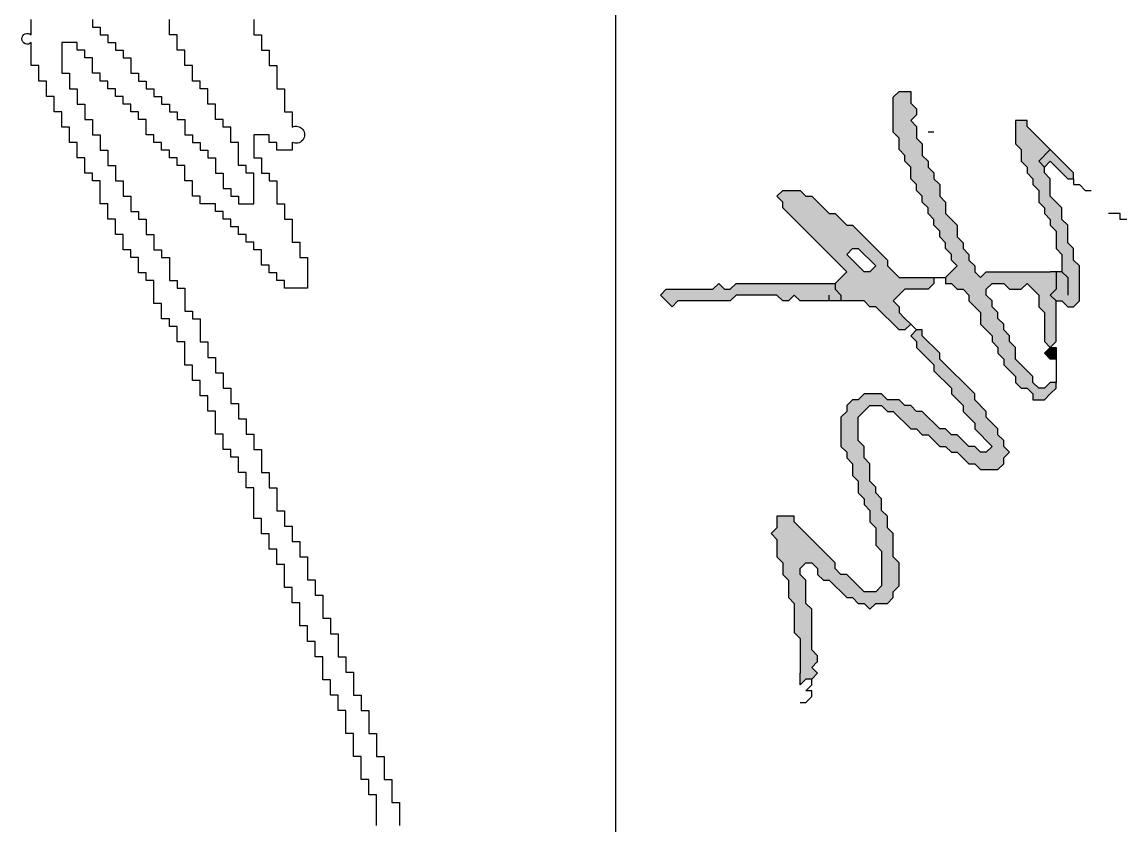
# Model space of a CAD drawing. Header units: millimetres. Extents: x 434053 to 1059003, y -2417481 to 936527.
# Drawn here: x 538398 to 538969, y -2154873 to -2154456 of the extents above; entities that cross this region are included whole.
import ezdxf

# ---------------------------------------------------------------- set-up
doc = ezdxf.new("R2010")
doc.units = ezdxf.units.MM
doc.header["$LTSCALE"] = 1000
doc.header["$MEASUREMENT"] = 0
for name, color, linetype in [('TITLIN', 7, 'Continuous'), ('图框层', 3, 'Continuous'), ('电子签名', 6, 'Continuous')]:
    doc.layers.add(name, color=color, linetype=linetype)

# ---------------------------------------------------------------- blocks, each defined once
blk = doc.blocks.new('A$C6C634642')
at = {"linetype": 'Continuous'}
for points in [[(590000, 225000), (600000, 225000), (600000, 230000), (610000, 230000), (610000, 235000), (620000, 235000), (620000, 240000), (635000, 240000), (635000, 245000), (650000, 245000), (650000, 250000), (660000, 250000, -1.618034), (670000, 250000), (675000, 250000), (675000, 245000), (675000, 240000), (670000, 240000), (670000, 235000), (665000, 235000), (665000, 230000), (665000, 225000), (680000, 225000), (680000, 230000), (690000, 230000), (690000, 235000), (695000, 235000), (695000, 240000), (710000, 240000), (710000, 245000), (720000, 245000), (720000, 250000), (735000, 250000), (735000, 255000), (745000, 255000), (745000, 260000), (765000, 260000), (765000, 255000), (765000, 250000), (765000, 245000), (760000, 245000), (760000, 240000), (755000, 240000), (755000, 235000), (750000, 235000), (750000, 230000), (745000, 230000), (740000, 230000), (740000, 225000), (735000, 225000), (735000, 220000), (730000, 220000), (730000, 215000), (725000, 215000), (725000, 210000), (720000, 210000), (720000, 205000), (715000, 205000), (715000, 200000), (710000, 200000), (710000, 195000), (710000, 190000), (705000, 190000), (705000, 185000), (700000, 185000), (695000, 185000), (695000, 180000), (690000, 180000), (685000, 180000), (685000, 175000), (680000, 175000), (680000, 170000), (675000, 170000), (675000, 165000), (670000, 165000), (670000, 160000), (665000, 160000), (665000, 155000), (660000, 155000), (655000, 155000), (655000, 150000), (650000, 150000), (650000, 145000), (645000, 145000), (645000, 140000), (640000, 140000), (640000, 135000), (635000, 135000), (635000, 130000), (630000, 130000), (630000, 125000), (625000, 125000), (625000, 120000), (620000, 120000), (615000, 120000), (615000, 115000), (610000, 115000), (610000, 110000), (605000, 110000), (605000, 105000), (605000, 100000), (625000, 100000), (625000, 105000), (635000, 105000), (635000, 110000), (645000, 110000), (645000, 115000), (655000, 115000), (655000, 120000), (665000, 120000), (665000, 125000), (675000, 125000), (675000, 130000), (685000, 130000), (685000, 135000), (695000, 135000), (695000, 140000), (705000, 140000), (705000, 145000), (715000, 145000), (715000, 150000), (720000, 150000), (720000, 155000), (730000, 155000), (730000, 160000), (740000, 160000), (740000, 165000), (745000, 165000), (745000, 170000), (760000, 170000), (760000, 175000), (765000, 175000), (765000, 180000), (780000, 180000), (780000, 185000), (785000, 185000), (785000, 190000), (800000, 190000), (800000, 195000), (810000, 195000), (810000, 200000), (820000, 200000), (820000, 205000), (830000, 205000), (830000, 210000), (840000, 210000), (840000, 215000), (850000, 215000), (850000, 220000), (860000, 220000), (860000, 225000), (870000, 225000), (870000, 230000), (885000, 230000), (885000, 235000), (895000, 235000), (895000, 240000), (910000, 240000), (910000, 245000), (920000, 245000), (920000, 250000), (930000, 250000), (930000, 255000), (940000, 255000), (940000, 260000), (955000, 260000), (955000, 265000), (965000, 265000), (965000, 270000), (980000, 270000), (980000, 275000), (990000, 275000), (990000, 280000), (1005000, 280000), (1005000, 285000), (1015000, 285000), (1015000, 290000), (1030000, 290000), (1030000, 295000), (1040000, 295000), (1040000, 300000), (1055000, 300000), (1055000, 305000), (1070000, 305000), (1070000, 310000), (1085000, 310000), (1085000, 315000), (1100000, 315000), (1100000, 320000), (1115000, 320000)], [(1115000, 305000), (1110000, 305000), (1105000, 305000), (1100000, 305000), (1095000, 305000), (1095000, 300000), (1090000, 300000), (1085000, 300000), (1085000, 295000), (1080000, 295000), (1075000, 295000), (1070000, 295000), (1070000, 290000), (1065000, 290000), (1060000, 290000), (1055000, 290000), (1055000, 285000), (1050000, 285000), (1045000, 285000), (1040000, 285000), (1040000, 280000), (1035000, 280000), (1030000, 280000), (1030000, 275000), (1025000, 275000), (1020000, 275000), (1020000, 270000), (1015000, 270000), (1010000, 270000), (1005000, 270000), (1005000, 265000), (1000000, 265000), (995000, 265000), (995000, 260000), (990000, 260000), (985000, 260000), (985000, 255000), (980000, 255000), (975000, 255000), (970000, 255000), (970000, 250000), (965000, 250000), (960000, 250000), (960000, 245000), (955000, 245000), (950000, 245000), (945000, 245000), (945000, 240000), (940000, 240000), (935000, 240000), (935000, 235000), (930000, 235000), (925000, 235000), (925000, 230000), (920000, 230000), (915000, 230000), (915000, 225000), (910000, 225000), (905000, 225000), (900000, 225000), (895000, 225000), (895000, 220000), (890000, 220000), (885000, 220000), (885000, 215000), (880000, 215000), (875000, 215000), (875000, 210000), (870000, 210000), (870000, 205000), (865000, 205000), (860000, 205000), (860000, 200000), (855000, 200000), (850000, 200000), (845000, 200000), (845000, 195000), (840000, 195000), (835000, 195000), (835000, 190000), (830000, 190000), (825000, 190000), (825000, 185000), (820000, 185000), (815000, 185000), (815000, 180000), (810000, 180000), (805000, 180000), (800000, 180000), (800000, 175000), (795000, 175000), (790000, 175000), (790000, 170000), (785000, 170000), (785000, 165000), (780000, 165000), (775000, 165000), (775000, 160000), (770000, 160000), (765000, 160000), (760000, 160000), (760000, 155000), (755000, 155000), (755000, 150000), (750000, 150000), (745000, 150000), (745000, 145000), (740000, 145000), (740000, 140000), (735000, 140000), (730000, 140000), (730000, 135000), (725000, 135000), (720000, 135000), (720000, 130000), (715000, 130000), (710000, 130000), (710000, 125000), (705000, 125000), (700000, 125000), (695000, 125000), (695000, 120000), (690000, 120000), (690000, 115000), (685000, 115000), (680000, 115000), (680000, 110000), (675000, 110000), (670000, 110000), (670000, 105000), (665000, 105000), (660000, 105000), (660000, 100000), (655000, 100000), (650000, 100000), (650000, 95000), (645000, 95000), (640000, 95000), (640000, 90000), (635000, 90000), (630000, 90000), (630000, 85000), (625000, 85000), (620000, 85000), (620000, 80000), (615000, 80000), (610000, 80000), (605000, 80000, -2.414214), (600000, 80000), (595000, 80000), (590000, 80000)]]:
    blk.add_lwpolyline(points, format="xyb", dxfattribs=at)
blk.add_lwpolyline([(590000, 120000), (595000, 120000), (595000, 125000), (600000, 125000), (600000, 130000), (605000, 130000), (605000, 135000), (610000, 135000), (610000, 140000), (615000, 140000), (615000, 145000), (625000, 145000), (625000, 150000), (630000, 150000), (630000, 155000), (635000, 155000), (635000, 160000), (640000, 160000), (640000, 165000), (645000, 165000), (645000, 170000), (650000, 170000), (650000, 175000), (655000, 175000), (655000, 180000), (665000, 180000), (665000, 185000), (670000, 185000), (670000, 190000), (675000, 190000), (675000, 195000), (680000, 195000), (680000, 200000), (690000, 200000), (690000, 205000), (700000, 205000), (700000, 210000), (705000, 210000), (705000, 215000), (710000, 215000), (710000, 220000), (710000, 225000), (705000, 225000), (700000, 225000), (695000, 225000), (690000, 225000), (690000, 220000), (685000, 220000), (685000, 215000), (680000, 215000), (675000, 215000), (670000, 215000), (670000, 210000), (665000, 210000), (660000, 210000), (660000, 205000), (655000, 205000), (655000, 200000), (650000, 200000), (645000, 200000), (645000, 195000), (640000, 195000), (635000, 195000), (635000, 190000), (630000, 190000), (630000, 185000), (625000, 185000), (620000, 185000), (620000, 180000), (615000, 180000), (610000, 180000), (610000, 175000), (605000, 175000), (600000, 175000), (600000, 170000), (595000, 170000), (590000, 170000)], dxfattribs=at)
blk = doc.blocks.new('fdaf')
at = {"linetype": 'Continuous'}
h = blk.add_hatch(color=256, dxfattribs=at)
h.paths.add_polyline_path([(1506.8, 480.9), (1499.8, 487.9), (1457.8, 487.9), (1450.8, 480.9), (1436.8, 480.9), (1429.8, 473.9), (1408.8, 473.9), (1401.8, 466.9), (1387.8, 466.9), (1373.8, 452.9), (1352.8, 452.9), (1345.8, 445.9), (1338.8, 445.9), (1331.8, 438.9), (1317.8, 452.9), (1289.8, 424.9), (1282.8, 424.9), (1282.8, 410.9), (1310.8, 410.9), (1317.8, 417.9), (1331.8, 417.9), (1338.8, 424.9), (1345.8, 424.9), (1352.8, 431.9), (1359.8, 431.9), (1366.8, 438.9), (1380.8, 438.9), (1387.8, 445.9), (1394.8, 445.9), (1401.8, 452.9), (1408.8, 452.9), (1415.8, 459.9), (1436.8, 459.9), (1443.8, 466.9), (1464.8, 466.9), (1464.8, 459.9), (1485.8, 459.9), (1492.8, 452.9), (1499.8, 459.9), (1499.8, 466.9), (1506.8, 473.9)])
h.paths.add_polyline_path([(1352.8, 473.9), (1352.8, 480.9), (1345.8, 480.9), (1317.8, 452.9), (1331.8, 438.9), (1338.8, 445.9), (1331.8, 452.9), (1345.8, 466.9)], flags=16)
for points in [[(1513.8, 368.9), (1527.8, 368.9), (1541.8, 382.9), (1548.8, 382.9), (1555.8, 389.9), (1562.8, 389.9), (1569.8, 396.9), (1576.8, 396.9), (1590.8, 410.9), (1597.8, 410.9), (1604.8, 417.9), (1604.8, 424.9), (1611.8, 431.9), (1618.8, 431.9), (1618.8, 445.9), (1611.8, 452.9), (1604.8, 459.9), (1597.8, 459.9), (1597.8, 452.9), (1604.8, 445.9), (1604.8, 438.9), (1597.8, 431.9), (1590.8, 431.9), (1569.8, 410.9), (1555.8, 410.9), (1548.8, 403.9), (1541.8, 403.9), (1534.8, 396.9), (1527.8, 396.9), (1520.8, 389.9), (1513.8, 389.9), (1506.8, 382.9), (1499.8, 382.9), (1492.8, 375.9), (1485.8, 375.9), (1478.8, 382.9), (1478.8, 396.9), (1485.8, 403.9), (1485.8, 417.9), (1478.8, 424.9), (1492.8, 438.9), (1506.8, 438.9), (1513.8, 445.9), (1548.8, 445.9), (1555.8, 452.9), (1548.8, 459.9), (1499.8, 459.9), (1492.8, 452.9), (1485.8, 459.9), (1464.8, 459.9), (1464.8, 452.9), (1464.8, 375.9), (1471.8, 368.9), (1464.8, 361.9), (1457.8, 361.9), (1450.8, 354.9), (1443.8, 354.9), (1436.8, 347.9), (1429.8, 347.9), (1422.8, 340.9), (1408.8, 340.9), (1394.8, 326.9), (1380.8, 326.9), (1373.8, 319.9), (1359.8, 319.9), (1352.8, 312.9), (1345.8, 312.9), (1338.8, 305.9), (1331.8, 305.9), (1324.8, 298.9), (1310.8, 298.9), (1303.8, 291.9), (1289.8, 291.9), (1282.8, 284.9), (1275.8, 291.9), (1268.8, 291.9), (1261.8, 284.9), (1247.8, 284.9), (1247.8, 270.9), (1254.8, 263.9), (1296.8, 263.9), (1303.8, 270.9), (1317.8, 270.9), (1324.8, 277.9), (1331.8, 277.9), (1338.8, 284.9), (1352.8, 284.9), (1359.8, 291.9), (1366.8, 291.9), (1373.8, 298.9), (1380.8, 298.9), (1387.8, 305.9), (1394.8, 305.9), (1401.8, 312.9), (1408.8, 312.9), (1415.8, 319.9), (1422.8, 319.9), (1429.8, 326.9), (1436.8, 326.9), (1443.8, 333.9), (1450.8, 333.9), (1457.8, 340.9), (1471.8, 326.9), (1478.8, 326.9), (1478.8, 333.9), (1485.8, 340.9), (1485.8, 347.9), (1492.8, 354.9), (1499.8, 354.9)], [(1569.8, 459.9), (1555.8, 459.9), (1555.8, 452.9), (1562.8, 445.9), (1569.8, 452.9)], [(1674.8, 382.9), (1681.8, 375.9), (1681.8, 368.9), (1674.8, 361.9), (1674.8, 354.9), (1660.8, 340.9), (1660.8, 333.9), (1653.8, 326.9), (1653.8, 319.9), (1632.8, 298.9), (1632.8, 291.9), (1625.8, 284.9), (1625.8, 277.9), (1618.8, 270.9), (1618.8, 256.9), (1611.8, 249.9), (1611.8, 228.9), (1618.8, 221.9), (1618.8, 214.9), (1625.8, 207.9), (1632.8, 207.9), (1639.8, 200.9), (1674.8, 200.9), (1681.8, 207.9), (1688.8, 207.9), (1695.8, 214.9), (1709.8, 214.9), (1716.8, 221.9), (1730.8, 221.9), (1737.8, 228.9), (1744.8, 228.9), (1751.8, 235.9), (1765.8, 235.9), (1772.8, 242.9), (1793.8, 242.9), (1800.8, 249.9), (1842.8, 249.9), (1849.8, 242.9), (1849.8, 228.9), (1828.8, 207.9), (1828.8, 200.9), (1821.8, 193.9), (1814.8, 193.9), (1765.8, 144.9), (1758.8, 144.9), (1758.8, 123.9), (1772.8, 123.9), (1779.8, 116.9), (1786.8, 123.9), (1807.8, 123.9), (1814.8, 130.9), (1828.8, 130.9), (1835.8, 137.9), (1856.8, 137.9), (1863.8, 144.9), (1898.8, 144.9), (1905.8, 151.9), (1947.8, 151.9), (1961.8, 151.9), (1954.8, 158.9), (1954.8, 165.9), (1947.8, 172.9), (1940.8, 165.9), (1933.8, 172.9), (1926.8, 172.9), (1919.8, 165.9), (1870.8, 165.9), (1863.8, 158.9), (1835.8, 158.9), (1828.8, 151.9), (1821.8, 151.9), (1814.8, 158.9), (1814.8, 165.9), (1821.8, 172.9), (1828.8, 172.9), (1835.8, 179.9), (1835.8, 186.9), (1856.8, 207.9), (1856.8, 214.9), (1863.8, 221.9), (1863.8, 228.9), (1870.8, 235.9), (1863.8, 242.9), (1863.8, 256.9), (1856.8, 263.9), (1849.8, 263.9), (1842.8, 270.9), (1814.8, 270.9), (1807.8, 263.9), (1779.8, 263.9), (1772.8, 256.9), (1758.8, 256.9), (1751.8, 249.9), (1737.8, 249.9), (1730.8, 242.9), (1723.8, 242.9), (1716.8, 235.9), (1695.8, 235.9), (1688.8, 228.9), (1674.8, 228.9), (1667.8, 221.9), (1639.8, 221.9), (1625.8, 235.9), (1625.8, 249.9), (1632.8, 256.9), (1632.8, 263.9), (1653.8, 284.9), (1653.8, 291.9), (1660.8, 298.9), (1660.8, 305.9), (1674.8, 319.9), (1674.8, 326.9), (1681.8, 333.9), (1681.8, 340.9), (1695.8, 354.9), (1695.8, 361.9), (1702.8, 368.9), (1702.8, 389.9), (1695.8, 396.9), (1688.8, 396.9), (1681.8, 403.9), (1674.8, 396.9), (1667.8, 396.9), (1660.8, 389.9), (1653.8, 389.9), (1639.8, 375.9), (1632.8, 375.9), (1618.8, 361.9), (1611.8, 361.9), (1569.8, 319.9), (1562.8, 319.9), (1541.8, 298.9), (1534.8, 298.9), (1534.8, 291.9), (1541.8, 284.9), (1548.8, 291.9), (1555.8, 291.9), (1576.8, 312.9), (1583.8, 312.9), (1604.8, 333.9), (1611.8, 333.9), (1625.8, 347.9), (1632.8, 347.9), (1646.8, 361.9), (1653.8, 361.9)], [(1499.8, 186.9), (1499.8, 200.9), (1492.8, 200.9), (1485.8, 193.9), (1478.8, 193.9), (1478.8, 74.9), (1485.8, 67.9), (1485.8, 60.9), (1478.8, 53.9), (1485.8, 46.9), (1485.8, -9.1), (1492.8, -16.1), (1506.8, -2.1), (1499.8, 4.9), (1499.8, 67.9), (1492.8, 74.9), (1492.8, 123.9), (1499.8, 130.9), (1499.8, 137.9), (1492.8, 144.9), (1499.8, 151.9)]]:
    blk.add_hatch(color=256, dxfattribs=at).paths.add_polyline_path(points)
h = blk.add_hatch(color=256, dxfattribs=at)
h.paths.add_polyline_path([(1506.8, 242.9), (1534.8, 270.9), (1534.8, 277.9), (1527.8, 284.9), (1520.8, 277.9), (1513.8, 270.9), (1506.8, 270.9), (1499.8, 263.9), (1485.8, 277.9), (1485.8, 305.9), (1478.8, 312.9), (1471.8, 312.9), (1471.8, 270.9), (1457.8, 256.9), (1450.8, 256.9), (1408.8, 214.9), (1408.8, 207.9), (1394.8, 193.9), (1394.8, 186.9), (1373.8, 165.9), (1373.8, 158.9), (1366.8, 151.9), (1366.8, 130.9), (1373.8, 123.9), (1380.8, 130.9), (1387.8, 130.9), (1464.8, 207.9), (1478.8, 193.9), (1485.8, 193.9), (1492.8, 200.9), (1499.8, 200.9), (1499.8, 228.9), (1506.8, 235.9)])
h.paths.add_polyline_path([(1464.8, 235.9), (1464.8, 228.9), (1443.8, 207.9), (1436.8, 214.9), (1436.8, 221.9), (1457.8, 242.9)], flags=16)
for p, q in [((1464.8, 459.9), (1464.8, 452.9)), ((1520.8, 277.9), (1527.8, 284.9)), ((1961.8, 151.9), (1947.8, 151.9))]:
    blk.add_line(p, q, dxfattribs=at)
for points in [[(1429.8, 571.9), (1429.8, 564.9), (1422.8, 564.9), (1415.8, 557.9), (1415.8, 550.9), (1401.8, 550.9), (1401.8, 536.9), (1394.8, 536.9), (1394.8, 522.9)], [(1352.8, 480.9), (1359.8, 480.9), (1359.8, 487.9), (1366.8, 494.9), (1366.8, 501.9)], [(1352.8, 480.9), (1345.8, 480.9), (1317.8, 452.9)], [(1499.8, 459.9), (1499.8, 466.9), (1506.8, 473.9), (1506.8, 480.9), (1499.8, 487.9), (1457.8, 487.9), (1450.8, 480.9), (1436.8, 480.9), (1429.8, 473.9), (1408.8, 473.9), (1401.8, 466.9), (1387.8, 466.9), (1373.8, 452.9), (1352.8, 452.9), (1345.8, 445.9), (1338.8, 445.9)], [(1345.8, 466.9), (1352.8, 473.9), (1352.8, 480.9)], [(1317.8, 452.9), (1289.8, 424.9), (1282.8, 424.9), (1282.8, 410.9), (1310.8, 410.9), (1317.8, 417.9), (1331.8, 417.9), (1338.8, 424.9), (1345.8, 424.9), (1352.8, 431.9), (1359.8, 431.9), (1366.8, 438.9), (1380.8, 438.9), (1387.8, 445.9), (1394.8, 445.9), (1401.8, 452.9), (1408.8, 452.9), (1415.8, 459.9), (1436.8, 459.9), (1443.8, 466.9), (1464.8, 466.9)], [(1331.8, 452.9), (1345.8, 466.9)], [(1464.8, 466.9), (1471.8, 473.9), (1492.8, 473.9)], [(1464.8, 466.9), (1464.8, 459.9), (1485.8, 459.9), (1492.8, 452.9), (1499.8, 459.9)], [(1471.8, 326.9), (1457.8, 340.9), (1450.8, 333.9), (1443.8, 333.9), (1436.8, 326.9), (1429.8, 326.9), (1422.8, 319.9), (1415.8, 319.9), (1408.8, 312.9), (1401.8, 312.9), (1394.8, 305.9), (1387.8, 305.9), (1380.8, 298.9), (1373.8, 298.9), (1366.8, 291.9), (1359.8, 291.9), (1352.8, 284.9), (1338.8, 284.9), (1331.8, 277.9), (1324.8, 277.9), (1317.8, 270.9), (1303.8, 270.9), (1296.8, 263.9), (1254.8, 263.9), (1247.8, 270.9), (1247.8, 284.9), (1261.8, 284.9), (1268.8, 291.9), (1275.8, 291.9), (1282.8, 284.9), (1289.8, 291.9), (1303.8, 291.9), (1310.8, 298.9), (1324.8, 298.9), (1331.8, 305.9), (1338.8, 305.9), (1345.8, 312.9), (1352.8, 312.9), (1359.8, 319.9), (1373.8, 319.9), (1380.8, 326.9), (1394.8, 326.9), (1408.8, 340.9), (1422.8, 340.9), (1429.8, 347.9), (1436.8, 347.9), (1443.8, 354.9), (1450.8, 354.9), (1457.8, 361.9), (1464.8, 361.9), (1471.8, 368.9), (1464.8, 375.9), (1464.8, 452.9)], [(1317.8, 452.9), (1331.8, 438.9), (1338.8, 445.9)], [(1338.8, 445.9), (1331.8, 452.9)], [(1331.8, 452.9), (1338.8, 445.9)], [(1597.8, 459.9), (1597.8, 452.9), (1604.8, 445.9), (1604.8, 438.9), (1597.8, 431.9), (1590.8, 431.9), (1569.8, 410.9), (1555.8, 410.9), (1548.8, 403.9), (1541.8, 403.9), (1534.8, 396.9), (1527.8, 396.9), (1520.8, 389.9), (1513.8, 389.9), (1506.8, 382.9), (1499.8, 382.9), (1492.8, 375.9), (1485.8, 375.9), (1478.8, 382.9), (1478.8, 396.9), (1485.8, 403.9), (1485.8, 417.9), (1478.8, 424.9), (1492.8, 438.9), (1506.8, 438.9), (1513.8, 445.9), (1548.8, 445.9), (1555.8, 452.9)], [(1555.8, 452.9), (1548.8, 459.9), (1499.8, 459.9)], [(1555.8, 452.9), (1555.8, 459.9), (1569.8, 459.9)], [(1569.8, 459.9), (1569.8, 452.9), (1562.8, 445.9), (1555.8, 452.9)], [(1569.8, 459.9), (1597.8, 459.9)], [(1611.8, 452.9), (1604.8, 459.9), (1597.8, 459.9)], [(1604.8, 424.9), (1611.8, 431.9), (1618.8, 431.9), (1618.8, 445.9), (1611.8, 452.9)], [(1471.8, 326.9), (1478.8, 326.9), (1478.8, 333.9), (1485.8, 340.9), (1485.8, 347.9), (1492.8, 354.9), (1499.8, 354.9), (1513.8, 368.9), (1527.8, 368.9), (1541.8, 382.9), (1548.8, 382.9), (1555.8, 389.9), (1562.8, 389.9), (1569.8, 396.9), (1576.8, 396.9), (1590.8, 410.9), (1597.8, 410.9), (1604.8, 417.9), (1604.8, 424.9)], [(1625.8, 249.9), (1632.8, 256.9), (1632.8, 263.9), (1653.8, 284.9), (1653.8, 291.9), (1660.8, 298.9), (1660.8, 305.9), (1674.8, 319.9), (1674.8, 326.9), (1681.8, 333.9), (1681.8, 340.9), (1695.8, 354.9), (1695.8, 361.9), (1702.8, 368.9), (1702.8, 389.9), (1695.8, 396.9), (1688.8, 396.9), (1681.8, 403.9), (1674.8, 396.9), (1667.8, 396.9), (1660.8, 389.9), (1653.8, 389.9), (1639.8, 375.9), (1632.8, 375.9), (1618.8, 361.9), (1611.8, 361.9), (1569.8, 319.9)], [(1534.8, 291.9), (1541.8, 284.9), (1548.8, 291.9), (1555.8, 291.9), (1576.8, 312.9), (1583.8, 312.9), (1604.8, 333.9), (1611.8, 333.9), (1625.8, 347.9), (1632.8, 347.9), (1646.8, 361.9), (1653.8, 361.9), (1674.8, 382.9), (1681.8, 375.9), (1681.8, 368.9), (1674.8, 361.9), (1674.8, 354.9), (1660.8, 340.9), (1660.8, 333.9), (1653.8, 326.9), (1653.8, 319.9), (1632.8, 298.9), (1632.8, 291.9), (1625.8, 284.9), (1625.8, 277.9), (1618.8, 270.9), (1618.8, 256.9), (1611.8, 249.9), (1611.8, 228.9), (1618.8, 221.9), (1618.8, 214.9), (1625.8, 207.9), (1632.8, 207.9), (1639.8, 200.9), (1674.8, 200.9), (1681.8, 207.9), (1688.8, 207.9), (1695.8, 214.9), (1709.8, 214.9), (1716.8, 221.9), (1730.8, 221.9), (1737.8, 228.9), (1744.8, 228.9), (1751.8, 235.9), (1765.8, 235.9), (1772.8, 242.9), (1793.8, 242.9), (1800.8, 249.9), (1842.8, 249.9), (1849.8, 242.9), (1849.8, 228.9), (1828.8, 207.9), (1828.8, 200.9), (1821.8, 193.9), (1814.8, 193.9), (1765.8, 144.9), (1758.8, 144.9), (1758.8, 123.9), (1772.8, 123.9), (1779.8, 116.9), (1786.8, 123.9), (1807.8, 123.9), (1814.8, 130.9), (1828.8, 130.9), (1835.8, 137.9), (1856.8, 137.9), (1863.8, 144.9), (1898.8, 144.9), (1905.8, 151.9), (1947.8, 151.9)], [(1471.8, 312.9), (1471.8, 326.9)], [(1569.8, 319.9), (1562.8, 319.9), (1541.8, 298.9)], [(1296.8, 312.9), (1296.8, 305.9)], [(1478.8, 193.9), (1464.8, 207.9), (1387.8, 130.9), (1380.8, 130.9), (1373.8, 123.9), (1366.8, 130.9), (1366.8, 151.9), (1373.8, 158.9), (1373.8, 165.9), (1394.8, 186.9), (1394.8, 193.9), (1408.8, 207.9), (1408.8, 214.9), (1450.8, 256.9), (1457.8, 256.9), (1471.8, 270.9), (1471.8, 312.9)], [(1471.8, 312.9), (1478.8, 312.9), (1485.8, 305.9), (1485.8, 277.9), (1499.8, 263.9), (1506.8, 270.9), (1513.8, 270.9), (1520.8, 277.9)], [(1534.8, 291.9), (1527.8, 284.9), (1534.8, 277.9), (1534.8, 270.9), (1506.8, 242.9), (1506.8, 235.9), (1499.8, 228.9), (1499.8, 200.9)], [(1541.8, 298.9), (1534.8, 298.9), (1534.8, 291.9)], [(1954.8, 165.9), (1947.8, 172.9), (1940.8, 165.9), (1933.8, 172.9), (1926.8, 172.9), (1919.8, 165.9), (1870.8, 165.9), (1863.8, 158.9), (1835.8, 158.9), (1828.8, 151.9), (1821.8, 151.9), (1814.8, 158.9), (1814.8, 165.9), (1821.8, 172.9), (1828.8, 172.9), (1835.8, 179.9), (1835.8, 186.9), (1856.8, 207.9), (1856.8, 214.9), (1863.8, 221.9), (1863.8, 228.9), (1870.8, 235.9), (1863.8, 242.9), (1863.8, 256.9), (1856.8, 263.9), (1849.8, 263.9), (1842.8, 270.9), (1814.8, 270.9), (1807.8, 263.9), (1779.8, 263.9), (1772.8, 256.9), (1758.8, 256.9), (1751.8, 249.9), (1737.8, 249.9), (1730.8, 242.9), (1723.8, 242.9), (1716.8, 235.9), (1695.8, 235.9), (1688.8, 228.9), (1674.8, 228.9), (1667.8, 221.9), (1639.8, 221.9), (1625.8, 235.9), (1625.8, 249.9)], [(1464.8, 235.9), (1464.8, 228.9), (1443.8, 207.9), (1436.8, 214.9), (1436.8, 221.9), (1457.8, 242.9), (1464.8, 235.9)], [(1478.8, 193.9), (1485.8, 193.9), (1492.8, 200.9), (1499.8, 200.9)], [(1499.8, 200.9), (1499.8, 186.9)], [(1492.8, 74.9), (1499.8, 67.9), (1499.8, 4.9), (1506.8, -2.1), (1492.8, -16.1), (1485.8, -9.1), (1485.8, 46.9), (1478.8, 53.9), (1485.8, 60.9), (1485.8, 67.9), (1478.8, 74.9), (1478.8, 193.9)], [(1499.8, 186.9), (1499.8, 151.9), (1492.8, 144.9), (1499.8, 137.9), (1499.8, 130.9), (1492.8, 123.9), (1492.8, 74.9)], [(1499.8, 186.9), (1492.8, 186.9)], [(1968.8, 165.9), (1968.8, 158.9), (1961.8, 165.9), (1954.8, 165.9)], [(1954.8, 165.9), (1954.8, 158.9), (1961.8, 151.9)], [(1982.8, 151.9), (1982.8, 158.9), (1975.8, 165.9), (1968.8, 165.9)]]:
    blk.add_lwpolyline(points, dxfattribs=at)
blk = doc.blocks.new('A$C62AF6C70')
at = {"layer": '电子签名'}
for name, p, xscale, yscale, zscale in [('fdaf', (307.4, 8843), 0.864000000005772, 0.864000000005772, 0.864000000005772), ('A$C6C634642', (369.2, 8047.2), 0.001595915279045558, 0.001595915279045558, 0.001595915279045558)]:
    blk.add_blockref(name, p, dxfattribs=dict(at, xscale=xscale, yscale=yscale, zscale=zscale))
blk = doc.blocks.new('asdgdfgsghfdjfh')
at = {"xscale": 0.01000000000265255, "yscale": 0.01000000000265255, "zscale": 0.01000000000265255}
blk.add_blockref('A$C62AF6C70', (-25.104, 100.293), dxfattribs=at)
blk = doc.blocks.new('asdfgafg21GZ_LABEL2')
at = {"layer": 'TITLIN'}
blk.add_line((-65, 188.115), (0, 188.115), dxfattribs=at)
blk = doc.blocks.new('asdfdfsdh')
at = {"layer": '图框层', "rotation": 270}
for name, xscale, yscale, zscale in [('asdfgafg21GZ_LABEL2', 50.00000001002963, 50.00000001002963, 50.00000001002963), ('asdgdfgsghfdjfh', 50, 50, 50)]:
    blk.add_blockref(name, (500, 500), dxfattribs=dict(at, xscale=xscale, yscale=yscale, zscale=zscale))

msp = doc.modelspace()

# ---------------------------------------------------------------- block references
msp.add_blockref('asdfdfsdh', (528800.94, -2155554.21))

doc.saveas('drawing.dxf')
